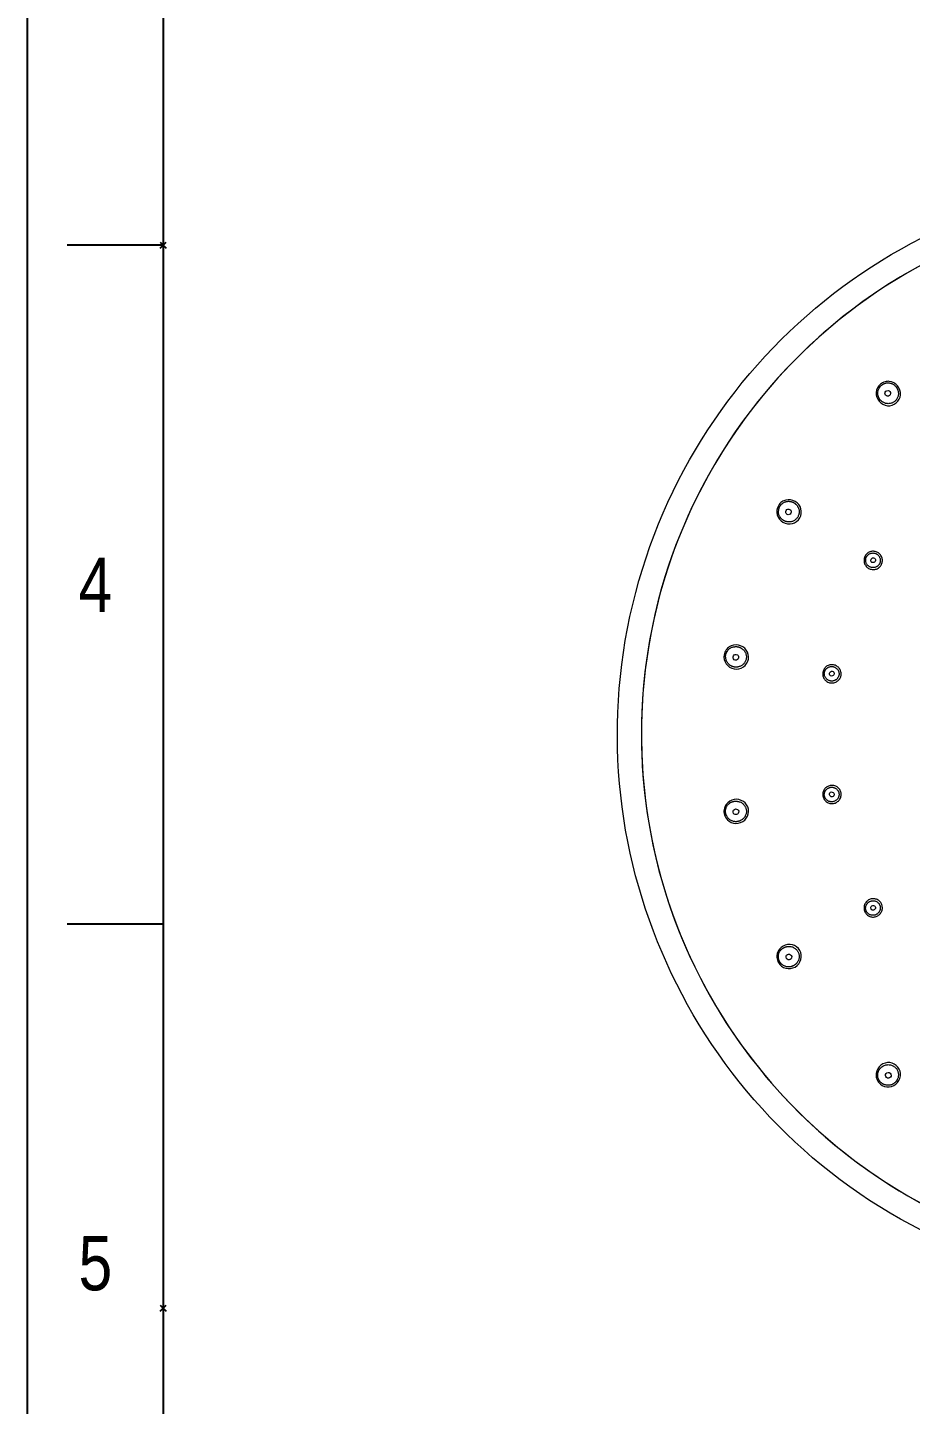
# Model space of a CAD drawing. Header units: inches. Extents: x 1105 to 1525, y -292 to 302.
# Drawn here: x 1104.7 to 1196.7, y -44.8 to 98.6 of the extents above; entities that cross this region are included whole.
import ezdxf

# ---------------------------------------------------------------- set-up
doc = ezdxf.new("R2010")
doc.units = ezdxf.units.IN
doc.header["$LTSCALE"] = 2.42
doc.header["$MEASUREMENT"] = 0
doc.header["$PDMODE"] = 3
doc.header["$PDSIZE"] = 0.3125
doc.layers.get('0').update_dxf_attribs({"linetype": 'CONTINUOUS'})
doc.layers.add('FORM', color=7, linetype='CONTINUOUS')
doc.styles.get("Standard").update_dxf_attribs({"font": 'arial.ttf', "width": 0.8})

msp = doc.modelspace()

# ---------------------------------------------------------------- linework, layer by layer
at = {"linetype": 'Continuous', "lineweight": 18, "extrusion": (0, 0, -1)}
msp.add_arc((-1224.21, 24.99), 58, 294.4117, 245.5992, dxfattribs=at)
at = {"linetype": 'Continuous', "lineweight": 13}
for start, end in [(271.8113, 180), (180, 268.1944)]:
    msp.add_arc((1224.21, 24.99), 55.5, start, end, dxfattribs=at)
at = {"linetype": 'Continuous', "lineweight": 18}
msp.add_arc((1224.21, 24.99), 55.5, 271.8097, 268.1903, dxfattribs=at)
for centre, major_axis, ratio in [((1194.38, 60.48), (0.23, 0.193), 0.972215), ((1184.04, 48.14), (0.15, 0.26), 0.972215), ((1192.86, 43.1), (0.125, 0.217), 0.983076), ((1178.55, 33), (0.052, 0.295), 0.972215), ((1188.56, 31.29), (0.043, 0.246), 0.983076), ((1188.55, 18.72), (-0.043, 0.246), 0.983076), ((1178.56, 16.9), (-0.052, 0.295), 0.972215), ((1192.85, 6.9), (-0.125, 0.217), 0.983076), ((1184.08, 1.78), (-0.15, 0.26), 0.972215), ((1194.44, -10.55), (-0.23, 0.193), 0.972215)]:
    msp.add_ellipse(centre, major_axis=major_axis, ratio=ratio, dxfattribs=at)
at = {"linetype": 'Continuous', "lineweight": 13}
for points, knots in [([(1194.1, 61.7), (1194.25, 61.74), (1194.4, 61.75), (1194.86, 61.71), (1195.2, 61.53), (1195.61, 61.03), (1195.73, 60.66), (1195.68, 60.02), (1195.5, 59.69), (1195.02, 59.28), (1194.66, 59.17), (1194.02, 59.23), (1193.68, 59.41), (1193.26, 59.91), (1193.14, 60.28), (1193.2, 60.91), (1193.37, 61.25), (1193.75, 61.56), (1193.92, 61.65), (1194.1, 61.7)], [0, 0, 0, 0, 0.054833, 0.054833, 0.179833, 0.179833, 0.304833, 0.304833, 0.429833, 0.429833, 0.554833, 0.554833, 0.679833, 0.679833, 0.804833, 0.804833, 0.929833, 0.929833, 1, 1, 1, 1]), ([(1183.36, 49.19), (1183.49, 49.27), (1183.62, 49.34), (1184.07, 49.45), (1184.45, 49.4), (1185.01, 49.08), (1185.25, 48.77), (1185.41, 48.15), (1185.37, 47.78), (1185.05, 47.23), (1184.75, 47), (1184.13, 46.84), (1183.75, 46.89), (1183.18, 47.22), (1182.95, 47.52), (1182.78, 48.14), (1182.83, 48.52), (1183.07, 48.94), (1183.21, 49.08), (1183.36, 49.19)], [0, 0, 0, 0, 0.054833, 0.054833, 0.179833, 0.179833, 0.304833, 0.304833, 0.429833, 0.429833, 0.554833, 0.554833, 0.679833, 0.679833, 0.804833, 0.804833, 0.929833, 0.929833, 1, 1, 1, 1]), ([(1193.5, 42.37), (1193.49, 42.36), (1193.47, 42.34), (1193.35, 42.25), (1193.23, 42.19), (1193.01, 42.13), (1192.88, 42.12), (1192.62, 42.16), (1192.49, 42.2), (1192.29, 42.32), (1192.19, 42.4), (1192.03, 42.61), (1191.97, 42.73), (1191.91, 42.95), (1191.9, 43.08), (1191.93, 43.34), (1191.97, 43.47), (1192.09, 43.66), (1192.17, 43.76), (1192.38, 43.92), (1192.5, 43.98), (1192.72, 44.04), (1192.85, 44.05), (1193.11, 44.01), (1193.24, 43.97), (1193.44, 43.85), (1193.54, 43.76), (1193.7, 43.56), (1193.76, 43.44), (1193.82, 43.21), (1193.83, 43.08), (1193.8, 42.83), (1193.76, 42.7), (1193.65, 42.52), (1193.58, 42.44), (1193.5, 42.37)], [0, 0, 0, 0, 0.010867, 0.010867, 0.073367, 0.073367, 0.135867, 0.135867, 0.198367, 0.198367, 0.260867, 0.260867, 0.323367, 0.323367, 0.385867, 0.385867, 0.448367, 0.448367, 0.510867, 0.510867, 0.573367, 0.573367, 0.635867, 0.635867, 0.698367, 0.698367, 0.760867, 0.760867, 0.823367, 0.823367, 0.885867, 0.885867, 0.948367, 0.948367, 1, 1, 1, 1]), ([(1177.55, 33.76), (1177.64, 33.88), (1177.74, 33.99), (1178.12, 34.25), (1178.5, 34.33), (1179.13, 34.22), (1179.46, 34.01), (1179.83, 33.49), (1179.91, 33.12), (1179.8, 32.5), (1179.6, 32.18), (1179.07, 31.81), (1178.7, 31.73), (1178.05, 31.85), (1177.73, 32.05), (1177.36, 32.57), (1177.28, 32.95), (1177.36, 33.43), (1177.44, 33.6), (1177.55, 33.76)], [0, 0, 0, 0, 0.054833, 0.054833, 0.179833, 0.179833, 0.304833, 0.304833, 0.429833, 0.429833, 0.554833, 0.554833, 0.679833, 0.679833, 0.804833, 0.804833, 0.929833, 0.929833, 1, 1, 1, 1]), ([(1189.41, 30.82), (1189.4, 30.8), (1189.39, 30.78), (1189.31, 30.65), (1189.22, 30.56), (1189.03, 30.43), (1188.9, 30.37), (1188.65, 30.32), (1188.52, 30.31), (1188.29, 30.35), (1188.16, 30.4), (1187.94, 30.54), (1187.85, 30.63), (1187.71, 30.82), (1187.66, 30.94), (1187.6, 31.2), (1187.6, 31.33), (1187.64, 31.55), (1187.69, 31.67), (1187.82, 31.89), (1187.92, 31.99), (1188.1, 32.12), (1188.23, 32.17), (1188.48, 32.23), (1188.61, 32.23), (1188.85, 32.19), (1188.97, 32.14), (1189.19, 32), (1189.29, 31.91), (1189.42, 31.72), (1189.47, 31.6), (1189.53, 31.35), (1189.53, 31.22), (1189.5, 31.01), (1189.46, 30.91), (1189.41, 30.82)], [0, 0, 0, 0, 0.010867, 0.010867, 0.073367, 0.073367, 0.135867, 0.135867, 0.198367, 0.198367, 0.260867, 0.260867, 0.323367, 0.323367, 0.385867, 0.385867, 0.448367, 0.448367, 0.510867, 0.510867, 0.573367, 0.573367, 0.635867, 0.635867, 0.698367, 0.698367, 0.760867, 0.760867, 0.823367, 0.823367, 0.885867, 0.885867, 0.948367, 0.948367, 1, 1, 1, 1]), ([(1189.51, 18.57), (1189.51, 18.55), (1189.51, 18.52), (1189.47, 18.37), (1189.42, 18.25), (1189.29, 18.07), (1189.19, 17.97), (1188.97, 17.83), (1188.85, 17.79), (1188.62, 17.74), (1188.48, 17.75), (1188.23, 17.8), (1188.11, 17.86), (1187.92, 17.99), (1187.83, 18.08), (1187.69, 18.3), (1187.64, 18.42), (1187.6, 18.65), (1187.6, 18.78), (1187.66, 19.03), (1187.71, 19.15), (1187.84, 19.34), (1187.94, 19.43), (1188.16, 19.57), (1188.28, 19.62), (1188.51, 19.66), (1188.65, 19.66), (1188.9, 19.6), (1189.02, 19.55), (1189.22, 19.42), (1189.31, 19.32), (1189.45, 19.11), (1189.49, 18.98), (1189.53, 18.78), (1189.53, 18.67), (1189.51, 18.57)], [0, 0, 0, 0, 0.010867, 0.010867, 0.073367, 0.073367, 0.135867, 0.135867, 0.198367, 0.198367, 0.260867, 0.260867, 0.323367, 0.323367, 0.385867, 0.385867, 0.448367, 0.448367, 0.510867, 0.510867, 0.573367, 0.573367, 0.635867, 0.635867, 0.698367, 0.698367, 0.760867, 0.760867, 0.823367, 0.823367, 0.885867, 0.885867, 0.948367, 0.948367, 1, 1, 1, 1]), ([(1177.36, 17.27), (1177.4, 17.41), (1177.47, 17.55), (1177.73, 17.93), (1178.06, 18.13), (1178.7, 18.24), (1179.07, 18.16), (1179.6, 17.8), (1179.8, 17.48), (1179.91, 16.86), (1179.83, 16.49), (1179.46, 15.96), (1179.13, 15.76), (1178.49, 15.65), (1178.12, 15.73), (1177.59, 16.09), (1177.39, 16.42), (1177.3, 16.9), (1177.31, 17.09), (1177.36, 17.27)], [0, 0, 0, 0, 0.054833, 0.054833, 0.179833, 0.179833, 0.304833, 0.304833, 0.429833, 0.429833, 0.554833, 0.554833, 0.679833, 0.679833, 0.804833, 0.804833, 0.929833, 0.929833, 1, 1, 1, 1]), ([(1193.8, 7.09), (1193.81, 7.07), (1193.81, 7.04), (1193.83, 6.89), (1193.82, 6.76), (1193.76, 6.54), (1193.7, 6.42), (1193.54, 6.21), (1193.44, 6.13), (1193.24, 6.01), (1193.11, 5.97), (1192.86, 5.93), (1192.72, 5.94), (1192.5, 6), (1192.38, 6.06), (1192.18, 6.21), (1192.09, 6.31), (1191.97, 6.51), (1191.93, 6.63), (1191.9, 6.89), (1191.91, 7.02), (1191.97, 7.24), (1192.03, 7.36), (1192.19, 7.57), (1192.29, 7.66), (1192.49, 7.78), (1192.61, 7.82), (1192.87, 7.85), (1193.01, 7.84), (1193.23, 7.79), (1193.35, 7.73), (1193.55, 7.57), (1193.64, 7.47), (1193.75, 7.29), (1193.78, 7.19), (1193.8, 7.09)], [0, 0, 0, 0, 0.010867, 0.010867, 0.073367, 0.073367, 0.135867, 0.135867, 0.198367, 0.198367, 0.260867, 0.260867, 0.323367, 0.323367, 0.385867, 0.385867, 0.448367, 0.448367, 0.510867, 0.510867, 0.573367, 0.573367, 0.635867, 0.635867, 0.698367, 0.698367, 0.760867, 0.760867, 0.823367, 0.823367, 0.885867, 0.885867, 0.948367, 0.948367, 1, 1, 1, 1]), ([(1182.83, 1.72), (1182.82, 1.86), (1182.83, 2.01), (1182.95, 2.46), (1183.19, 2.76), (1183.75, 3.08), (1184.13, 3.14), (1184.75, 2.97), (1185.05, 2.74), (1185.37, 2.2), (1185.41, 1.82), (1185.24, 1.2), (1185.01, 0.9), (1184.44, 0.57), (1184.06, 0.52), (1183.45, 0.69), (1183.14, 0.92), (1182.9, 1.34), (1182.84, 1.53), (1182.83, 1.72)], [0, 0, 0, 0, 0.054833, 0.054833, 0.179833, 0.179833, 0.304833, 0.304833, 0.429833, 0.429833, 0.554833, 0.554833, 0.679833, 0.679833, 0.804833, 0.804833, 0.929833, 0.929833, 1, 1, 1, 1]), ([(1193.28, -11.03), (1193.22, -10.9), (1193.18, -10.76), (1193.14, -10.29), (1193.26, -9.93), (1193.68, -9.43), (1194.02, -9.25), (1194.66, -9.19), (1195.02, -9.31), (1195.5, -9.71), (1195.68, -10.05), (1195.73, -10.69), (1195.61, -11.06), (1195.19, -11.55), (1194.85, -11.73), (1194.22, -11.79), (1193.85, -11.68), (1193.48, -11.36), (1193.36, -11.21), (1193.28, -11.03)], [0, 0, 0, 0, 0.054833, 0.054833, 0.179833, 0.179833, 0.304833, 0.304833, 0.429833, 0.429833, 0.554833, 0.554833, 0.679833, 0.679833, 0.804833, 0.804833, 0.929833, 0.929833, 1, 1, 1, 1])]:
    msp.add_open_spline(points, degree=3, knots=knots, dxfattribs=at)
at = {"linetype": 'Continuous', "lineweight": 18}
for points, knots in [([(1194.13, 61.54), (1194.1, 61.53), (1194.04, 61.52), (1193.97, 61.48), (1193.89, 61.45), (1193.82, 61.4), (1193.75, 61.35), (1193.69, 61.3), (1193.63, 61.23), (1193.58, 61.17), (1193.53, 61.09), (1193.47, 61), (1193.42, 60.88), (1193.37, 60.74), (1193.35, 60.61), (1193.34, 60.47), (1193.35, 60.33), (1193.38, 60.22), (1193.41, 60.14), (1193.43, 60.08), (1193.46, 60.02), (1193.48, 59.97), (1193.51, 59.92), (1193.55, 59.87), (1193.58, 59.83), (1193.62, 59.78), (1193.66, 59.74), (1193.7, 59.7), (1193.75, 59.66), (1193.8, 59.62), (1193.85, 59.59), (1193.93, 59.54), (1194.03, 59.49), (1194.16, 59.44), (1194.3, 59.42), (1194.44, 59.41), (1194.58, 59.42), (1194.72, 59.45), (1194.86, 59.5), (1194.98, 59.56), (1195.1, 59.64), (1195.2, 59.73), (1195.29, 59.85), (1195.37, 59.98), (1195.44, 60.13), (1195.48, 60.29), (1195.5, 60.46), (1195.48, 60.63), (1195.45, 60.77), (1195.41, 60.88), (1195.38, 60.96), (1195.34, 61.03), (1195.29, 61.1), (1195.25, 61.17), (1195.19, 61.23), (1195.13, 61.29), (1195.07, 61.35), (1195, 61.4), (1194.91, 61.45), (1194.8, 61.51), (1194.67, 61.55), (1194.54, 61.58), (1194.4, 61.59), (1194.26, 61.57), (1194.17, 61.55), (1194.13, 61.54)], [0, 0, 0, 0, 0.012643, 0.025015, 0.037203, 0.049295, 0.061385, 0.073564, 0.085922, 0.098545, 0.111515, 0.124906, 0.146872, 0.167908, 0.188379, 0.208679, 0.229213, 0.250373, 0.259612, 0.268709, 0.277687, 0.286569, 0.29538, 0.304147, 0.312893, 0.321647, 0.330432, 0.339276, 0.348203, 0.357237, 0.366403, 0.375722, 0.397463, 0.418362, 0.438776, 0.459088, 0.479687, 0.500944, 0.522196, 0.542662, 0.562752, 0.582899, 0.603531, 0.62505, 0.650607, 0.675301, 0.699794, 0.724762, 0.750845, 0.764026, 0.776904, 0.78954, 0.802003, 0.814362, 0.826688, 0.839052, 0.851528, 0.864183, 0.877084, 0.89839, 0.918878, 0.938903, 0.958845, 0.979088, 1, 1, 1, 1]), ([(1183.44, 49.05), (1183.42, 49.03), (1183.37, 49), (1183.31, 48.94), (1183.25, 48.88), (1183.2, 48.81), (1183.15, 48.74), (1183.11, 48.67), (1183.08, 48.59), (1183.05, 48.51), (1183.03, 48.42), (1183.01, 48.31), (1183, 48.19), (1183, 48.04), (1183.02, 47.9), (1183.07, 47.77), (1183.13, 47.65), (1183.19, 47.55), (1183.25, 47.48), (1183.29, 47.44), (1183.33, 47.39), (1183.37, 47.35), (1183.42, 47.32), (1183.47, 47.28), (1183.51, 47.25), (1183.57, 47.22), (1183.62, 47.2), (1183.67, 47.17), (1183.73, 47.15), (1183.79, 47.13), (1183.85, 47.12), (1183.93, 47.1), (1184.05, 47.09), (1184.19, 47.09), (1184.33, 47.11), (1184.46, 47.15), (1184.59, 47.21), (1184.71, 47.29), (1184.82, 47.38), (1184.92, 47.48), (1185, 47.59), (1185.06, 47.72), (1185.11, 47.85), (1185.14, 48), (1185.15, 48.17), (1185.14, 48.34), (1185.1, 48.5), (1185.03, 48.65), (1184.95, 48.77), (1184.87, 48.87), (1184.81, 48.93), (1184.75, 48.99), (1184.69, 49.04), (1184.62, 49.08), (1184.55, 49.12), (1184.47, 49.16), (1184.39, 49.19), (1184.31, 49.21), (1184.21, 49.23), (1184.09, 49.25), (1183.95, 49.24), (1183.81, 49.22), (1183.68, 49.18), (1183.56, 49.13), (1183.48, 49.08), (1183.44, 49.05)], [0, 0, 0, 0, 0.012643, 0.025015, 0.037203, 0.049295, 0.061385, 0.073564, 0.085922, 0.098545, 0.111515, 0.124906, 0.146872, 0.167908, 0.188379, 0.208679, 0.229213, 0.250373, 0.259612, 0.268709, 0.277687, 0.286569, 0.29538, 0.304147, 0.312893, 0.321647, 0.330432, 0.339276, 0.348203, 0.357237, 0.366403, 0.375722, 0.397463, 0.418362, 0.438776, 0.459088, 0.479687, 0.500944, 0.522196, 0.542662, 0.562752, 0.582899, 0.603531, 0.62505, 0.650607, 0.675301, 0.699794, 0.724762, 0.750845, 0.764026, 0.776904, 0.78954, 0.802003, 0.814362, 0.826688, 0.839052, 0.851528, 0.864183, 0.877084, 0.89839, 0.918878, 0.938903, 0.958845, 0.979088, 1, 1, 1, 1]), ([(1193.36, 42.53), (1193.38, 42.55), (1193.41, 42.58), (1193.46, 42.64), (1193.5, 42.7), (1193.54, 42.76), (1193.57, 42.83), (1193.59, 42.9), (1193.6, 42.98), (1193.61, 43.07), (1193.6, 43.17), (1193.58, 43.29), (1193.54, 43.4), (1193.48, 43.51), (1193.42, 43.6), (1193.35, 43.67), (1193.28, 43.72), (1193.21, 43.77), (1193.13, 43.8), (1193.05, 43.83), (1192.97, 43.85), (1192.88, 43.86), (1192.78, 43.86), (1192.68, 43.85), (1192.58, 43.82), (1192.49, 43.78), (1192.41, 43.73), (1192.34, 43.68), (1192.28, 43.62), (1192.24, 43.57), (1192.2, 43.52), (1192.16, 43.47), (1192.14, 43.41), (1192.11, 43.35), (1192.1, 43.28), (1192.09, 43.21), (1192.08, 43.13), (1192.08, 43.02), (1192.1, 42.9), (1192.14, 42.79), (1192.2, 42.69), (1192.27, 42.59), (1192.36, 42.51), (1192.46, 42.44), (1192.56, 42.39), (1192.68, 42.35), (1192.79, 42.34), (1192.9, 42.34), (1193, 42.35), (1193.1, 42.38), (1193.19, 42.41), (1193.28, 42.47), (1193.33, 42.51), (1193.36, 42.53)], [0, 0, 0, 0, 0.015915, 0.031355, 0.046487, 0.06149, 0.076547, 0.091839, 0.107539, 0.123807, 0.149294, 0.173961, 0.198422, 0.223308, 0.249217, 0.26762, 0.285506, 0.303095, 0.320618, 0.338308, 0.356391, 0.375081, 0.396658, 0.417432, 0.43775, 0.45798, 0.478495, 0.499652, 0.513696, 0.527386, 0.540838, 0.554176, 0.567526, 0.581012, 0.594758, 0.608879, 0.623481, 0.649241, 0.674041, 0.698501, 0.723266, 0.748957, 0.774494, 0.799204, 0.823704, 0.848628, 0.874579, 0.896255, 0.917143, 0.937591, 0.957969, 0.978653, 1, 1, 1, 1]), ([(1177.67, 33.65), (1177.65, 33.63), (1177.62, 33.58), (1177.58, 33.51), (1177.55, 33.43), (1177.52, 33.35), (1177.5, 33.27), (1177.49, 33.18), (1177.49, 33.1), (1177.49, 33.01), (1177.5, 32.92), (1177.52, 32.82), (1177.55, 32.69), (1177.6, 32.56), (1177.67, 32.44), (1177.76, 32.33), (1177.86, 32.23), (1177.95, 32.16), (1178.02, 32.12), (1178.08, 32.09), (1178.13, 32.06), (1178.19, 32.04), (1178.24, 32.02), (1178.3, 32), (1178.35, 31.99), (1178.41, 31.98), (1178.47, 31.97), (1178.53, 31.97), (1178.59, 31.97), (1178.65, 31.97), (1178.71, 31.98), (1178.8, 31.99), (1178.91, 32.02), (1179.04, 32.07), (1179.17, 32.14), (1179.28, 32.22), (1179.38, 32.32), (1179.47, 32.43), (1179.54, 32.56), (1179.6, 32.69), (1179.63, 32.82), (1179.65, 32.96), (1179.65, 33.1), (1179.63, 33.25), (1179.58, 33.41), (1179.51, 33.57), (1179.41, 33.7), (1179.29, 33.83), (1179.18, 33.91), (1179.08, 33.97), (1179, 34.01), (1178.92, 34.04), (1178.84, 34.07), (1178.76, 34.09), (1178.68, 34.1), (1178.6, 34.11), (1178.52, 34.11), (1178.43, 34.1), (1178.33, 34.09), (1178.21, 34.06), (1178.08, 34.01), (1177.96, 33.95), (1177.85, 33.86), (1177.75, 33.77), (1177.7, 33.69), (1177.67, 33.65)], [0, 0, 0, 0, 0.012643, 0.025015, 0.037203, 0.049295, 0.061385, 0.073564, 0.085922, 0.098545, 0.111515, 0.124906, 0.146872, 0.167908, 0.188379, 0.208679, 0.229213, 0.250373, 0.259612, 0.268709, 0.277687, 0.286569, 0.29538, 0.304147, 0.312893, 0.321647, 0.330432, 0.339276, 0.348203, 0.357237, 0.366403, 0.375722, 0.397463, 0.418362, 0.438776, 0.459088, 0.479687, 0.500944, 0.522196, 0.542662, 0.562752, 0.582899, 0.603531, 0.62505, 0.650607, 0.675301, 0.699794, 0.724762, 0.750845, 0.764026, 0.776904, 0.78954, 0.802003, 0.814362, 0.826688, 0.839052, 0.851528, 0.864183, 0.877084, 0.89839, 0.918878, 0.938903, 0.958845, 0.979088, 1, 1, 1, 1]), ([(1189.22, 30.92), (1189.23, 30.94), (1189.25, 30.99), (1189.28, 31.06), (1189.3, 31.13), (1189.31, 31.2), (1189.31, 31.27), (1189.31, 31.35), (1189.29, 31.42), (1189.27, 31.51), (1189.23, 31.61), (1189.17, 31.71), (1189.09, 31.8), (1189, 31.88), (1188.91, 31.94), (1188.82, 31.98), (1188.74, 32.01), (1188.66, 32.03), (1188.57, 32.04), (1188.49, 32.04), (1188.4, 32.03), (1188.31, 32), (1188.22, 31.97), (1188.13, 31.92), (1188.05, 31.87), (1187.98, 31.8), (1187.91, 31.73), (1187.87, 31.65), (1187.83, 31.58), (1187.81, 31.52), (1187.79, 31.46), (1187.78, 31.39), (1187.77, 31.33), (1187.77, 31.26), (1187.78, 31.2), (1187.79, 31.13), (1187.81, 31.04), (1187.85, 30.95), (1187.91, 30.84), (1187.99, 30.75), (1188.08, 30.67), (1188.18, 30.61), (1188.29, 30.56), (1188.4, 30.53), (1188.52, 30.52), (1188.64, 30.52), (1188.75, 30.55), (1188.86, 30.59), (1188.95, 30.63), (1189.03, 30.69), (1189.1, 30.75), (1189.16, 30.83), (1189.2, 30.89), (1189.22, 30.92)], [0, 0, 0, 0, 0.015915, 0.031355, 0.046487, 0.06149, 0.076547, 0.091839, 0.107539, 0.123807, 0.149294, 0.173961, 0.198422, 0.223308, 0.249217, 0.26762, 0.285506, 0.303095, 0.320618, 0.338308, 0.356391, 0.375081, 0.396658, 0.417432, 0.43775, 0.45798, 0.478495, 0.499652, 0.513696, 0.527386, 0.540838, 0.554176, 0.567526, 0.581012, 0.594758, 0.608879, 0.623481, 0.649241, 0.674041, 0.698501, 0.723266, 0.748957, 0.774494, 0.799204, 0.823704, 0.848628, 0.874579, 0.896255, 0.917143, 0.937591, 0.957969, 0.978653, 1, 1, 1, 1]), ([(1189.3, 18.59), (1189.3, 18.62), (1189.31, 18.67), (1189.31, 18.74), (1189.3, 18.82), (1189.29, 18.89), (1189.27, 18.96), (1189.24, 19.03), (1189.2, 19.09), (1189.15, 19.17), (1189.07, 19.25), (1188.98, 19.32), (1188.88, 19.38), (1188.77, 19.43), (1188.66, 19.45), (1188.56, 19.46), (1188.47, 19.46), (1188.39, 19.45), (1188.31, 19.42), (1188.23, 19.39), (1188.15, 19.35), (1188.08, 19.3), (1188, 19.24), (1187.93, 19.17), (1187.88, 19.09), (1187.83, 19), (1187.8, 18.91), (1187.78, 18.82), (1187.77, 18.74), (1187.77, 18.67), (1187.77, 18.61), (1187.78, 18.54), (1187.8, 18.48), (1187.82, 18.42), (1187.85, 18.36), (1187.89, 18.3), (1187.94, 18.23), (1188.01, 18.15), (1188.1, 18.07), (1188.2, 18.01), (1188.31, 17.97), (1188.43, 17.95), (1188.55, 17.94), (1188.67, 17.95), (1188.78, 17.98), (1188.89, 18.03), (1188.99, 18.09), (1189.07, 18.16), (1189.14, 18.23), (1189.2, 18.31), (1189.25, 18.4), (1189.28, 18.49), (1189.29, 18.56), (1189.3, 18.59)], [0, 0, 0, 0, 0.015915, 0.031355, 0.046487, 0.06149, 0.076547, 0.091839, 0.107539, 0.123807, 0.149294, 0.173961, 0.198422, 0.223308, 0.249217, 0.26762, 0.285506, 0.303095, 0.320618, 0.338308, 0.356391, 0.375081, 0.396658, 0.417432, 0.43775, 0.45798, 0.478495, 0.499652, 0.513696, 0.527386, 0.540838, 0.554176, 0.567526, 0.581012, 0.594758, 0.608879, 0.623481, 0.649241, 0.674041, 0.698501, 0.723266, 0.748957, 0.774494, 0.799204, 0.823704, 0.848628, 0.874579, 0.896255, 0.917143, 0.937591, 0.957969, 0.978653, 1, 1, 1, 1]), ([(1177.51, 17.21), (1177.5, 17.18), (1177.49, 17.13), (1177.48, 17.04), (1177.48, 16.96), (1177.48, 16.88), (1177.49, 16.79), (1177.51, 16.71), (1177.53, 16.63), (1177.56, 16.55), (1177.6, 16.47), (1177.65, 16.37), (1177.73, 16.27), (1177.82, 16.16), (1177.93, 16.07), (1178.05, 16), (1178.17, 15.94), (1178.28, 15.91), (1178.37, 15.89), (1178.43, 15.88), (1178.49, 15.87), (1178.55, 15.87), (1178.61, 15.87), (1178.67, 15.88), (1178.73, 15.88), (1178.78, 15.89), (1178.84, 15.91), (1178.9, 15.93), (1178.95, 15.95), (1179.01, 15.97), (1179.06, 16), (1179.14, 16.04), (1179.24, 16.1), (1179.35, 16.2), (1179.44, 16.3), (1179.51, 16.42), (1179.57, 16.54), (1179.62, 16.68), (1179.65, 16.82), (1179.66, 16.96), (1179.64, 17.1), (1179.61, 17.24), (1179.56, 17.37), (1179.49, 17.51), (1179.39, 17.64), (1179.27, 17.76), (1179.13, 17.86), (1178.98, 17.93), (1178.84, 17.97), (1178.73, 17.99), (1178.64, 18), (1178.56, 18.01), (1178.47, 18.01), (1178.39, 18), (1178.31, 17.98), (1178.23, 17.96), (1178.15, 17.93), (1178.07, 17.9), (1177.98, 17.85), (1177.88, 17.78), (1177.78, 17.69), (1177.69, 17.59), (1177.61, 17.47), (1177.55, 17.35), (1177.52, 17.26), (1177.51, 17.21)], [0, 0, 0, 0, 0.012643, 0.025015, 0.037203, 0.049295, 0.061385, 0.073564, 0.085922, 0.098545, 0.111515, 0.124906, 0.146872, 0.167908, 0.188379, 0.208679, 0.229213, 0.250373, 0.259612, 0.268709, 0.277687, 0.286569, 0.29538, 0.304147, 0.312893, 0.321647, 0.330432, 0.339276, 0.348203, 0.357237, 0.366403, 0.375722, 0.397463, 0.418362, 0.438776, 0.459088, 0.479687, 0.500944, 0.522196, 0.542662, 0.562752, 0.582899, 0.603531, 0.62505, 0.650607, 0.675301, 0.699794, 0.724762, 0.750845, 0.764026, 0.776904, 0.78954, 0.802003, 0.814362, 0.826688, 0.839052, 0.851528, 0.864183, 0.877084, 0.89839, 0.918878, 0.938903, 0.958845, 0.979088, 1, 1, 1, 1]), ([(1193.59, 7.04), (1193.59, 7.07), (1193.58, 7.11), (1193.55, 7.19), (1193.52, 7.25), (1193.48, 7.31), (1193.44, 7.37), (1193.38, 7.43), (1193.33, 7.47), (1193.25, 7.53), (1193.16, 7.58), (1193.04, 7.62), (1192.93, 7.64), (1192.81, 7.64), (1192.7, 7.62), (1192.6, 7.6), (1192.52, 7.57), (1192.45, 7.53), (1192.38, 7.48), (1192.31, 7.43), (1192.26, 7.36), (1192.2, 7.29), (1192.15, 7.2), (1192.11, 7.11), (1192.09, 7.02), (1192.07, 6.92), (1192.07, 6.82), (1192.09, 6.73), (1192.1, 6.65), (1192.13, 6.59), (1192.15, 6.53), (1192.18, 6.48), (1192.22, 6.42), (1192.26, 6.37), (1192.31, 6.33), (1192.36, 6.28), (1192.43, 6.23), (1192.53, 6.18), (1192.64, 6.14), (1192.76, 6.12), (1192.88, 6.12), (1193, 6.13), (1193.11, 6.17), (1193.22, 6.22), (1193.32, 6.28), (1193.4, 6.37), (1193.47, 6.46), (1193.53, 6.55), (1193.57, 6.65), (1193.59, 6.74), (1193.61, 6.84), (1193.61, 6.94), (1193.6, 7.01), (1193.59, 7.04)], [0, 0, 0, 0, 0.015915, 0.031355, 0.046487, 0.06149, 0.076547, 0.091839, 0.107539, 0.123807, 0.149294, 0.173961, 0.198422, 0.223308, 0.249217, 0.26762, 0.285506, 0.303095, 0.320618, 0.338308, 0.356391, 0.375081, 0.396658, 0.417432, 0.43775, 0.45798, 0.478495, 0.499652, 0.513696, 0.527386, 0.540838, 0.554176, 0.567526, 0.581012, 0.594758, 0.608879, 0.623481, 0.649241, 0.674041, 0.698501, 0.723266, 0.748957, 0.774494, 0.799204, 0.823704, 0.848628, 0.874579, 0.896255, 0.917143, 0.937591, 0.957969, 0.978653, 1, 1, 1, 1]), ([(1182.99, 1.71), (1182.99, 1.68), (1183, 1.62), (1183.02, 1.54), (1183.04, 1.46), (1183.07, 1.38), (1183.11, 1.31), (1183.15, 1.24), (1183.2, 1.17), (1183.26, 1.1), (1183.32, 1.04), (1183.41, 0.97), (1183.51, 0.9), (1183.64, 0.83), (1183.77, 0.78), (1183.91, 0.75), (1184.05, 0.74), (1184.16, 0.75), (1184.25, 0.76), (1184.31, 0.77), (1184.36, 0.79), (1184.42, 0.81), (1184.48, 0.83), (1184.53, 0.85), (1184.58, 0.88), (1184.63, 0.91), (1184.68, 0.94), (1184.73, 0.97), (1184.77, 1.01), (1184.82, 1.05), (1184.86, 1.1), (1184.92, 1.17), (1184.99, 1.26), (1185.06, 1.38), (1185.11, 1.51), (1185.14, 1.65), (1185.15, 1.79), (1185.15, 1.93), (1185.13, 2.07), (1185.09, 2.21), (1185.03, 2.34), (1184.95, 2.45), (1184.86, 2.56), (1184.74, 2.66), (1184.61, 2.75), (1184.45, 2.83), (1184.29, 2.87), (1184.12, 2.89), (1183.98, 2.88), (1183.86, 2.86), (1183.78, 2.84), (1183.7, 2.82), (1183.62, 2.78), (1183.55, 2.75), (1183.47, 2.71), (1183.41, 2.66), (1183.34, 2.61), (1183.28, 2.55), (1183.21, 2.47), (1183.14, 2.37), (1183.07, 2.25), (1183.02, 2.12), (1182.99, 1.99), (1182.98, 1.85), (1182.98, 1.76), (1182.99, 1.71)], [0, 0, 0, 0, 0.012643, 0.025015, 0.037203, 0.049295, 0.061385, 0.073564, 0.085922, 0.098545, 0.111515, 0.124906, 0.146872, 0.167908, 0.188379, 0.208679, 0.229213, 0.250373, 0.259612, 0.268709, 0.277687, 0.286569, 0.29538, 0.304147, 0.312893, 0.321647, 0.330432, 0.339276, 0.348203, 0.357237, 0.366403, 0.375722, 0.397463, 0.418362, 0.438776, 0.459088, 0.479687, 0.500944, 0.522196, 0.542662, 0.562752, 0.582899, 0.603531, 0.62505, 0.650607, 0.675301, 0.699794, 0.724762, 0.750845, 0.764026, 0.776904, 0.78954, 0.802003, 0.814362, 0.826688, 0.839052, 0.851528, 0.864183, 0.877084, 0.89839, 0.918878, 0.938903, 0.958845, 0.979088, 1, 1, 1, 1]), ([(1193.43, -10.98), (1193.45, -11.01), (1193.47, -11.06), (1193.52, -11.13), (1193.57, -11.2), (1193.63, -11.26), (1193.69, -11.32), (1193.75, -11.37), (1193.82, -11.42), (1193.9, -11.46), (1193.98, -11.5), (1194.08, -11.54), (1194.21, -11.57), (1194.35, -11.59), (1194.49, -11.59), (1194.63, -11.57), (1194.76, -11.53), (1194.87, -11.49), (1194.94, -11.45), (1195, -11.41), (1195.04, -11.38), (1195.09, -11.34), (1195.14, -11.31), (1195.18, -11.26), (1195.22, -11.22), (1195.26, -11.18), (1195.29, -11.13), (1195.32, -11.08), (1195.35, -11.03), (1195.38, -10.97), (1195.4, -10.92), (1195.44, -10.84), (1195.47, -10.72), (1195.49, -10.58), (1195.5, -10.45), (1195.48, -10.31), (1195.44, -10.17), (1195.39, -10.04), (1195.32, -9.91), (1195.24, -9.8), (1195.14, -9.7), (1195.03, -9.61), (1194.9, -9.55), (1194.76, -9.49), (1194.6, -9.45), (1194.43, -9.43), (1194.26, -9.45), (1194.1, -9.49), (1193.97, -9.55), (1193.86, -9.6), (1193.79, -9.65), (1193.72, -9.7), (1193.66, -9.76), (1193.6, -9.82), (1193.55, -9.88), (1193.51, -9.95), (1193.46, -10.02), (1193.43, -10.1), (1193.39, -10.19), (1193.35, -10.31), (1193.33, -10.45), (1193.33, -10.59), (1193.34, -10.72), (1193.38, -10.86), (1193.41, -10.94), (1193.43, -10.98)], [0, 0, 0, 0, 0.012643, 0.025015, 0.037203, 0.049295, 0.061385, 0.073564, 0.085922, 0.098545, 0.111515, 0.124906, 0.146872, 0.167908, 0.188379, 0.208679, 0.229213, 0.250373, 0.259612, 0.268709, 0.277687, 0.286569, 0.29538, 0.304147, 0.312893, 0.321647, 0.330432, 0.339276, 0.348203, 0.357237, 0.366403, 0.375722, 0.397463, 0.418362, 0.438776, 0.459088, 0.479687, 0.500944, 0.522196, 0.542662, 0.562752, 0.582899, 0.603531, 0.62505, 0.650607, 0.675301, 0.699794, 0.724762, 0.750845, 0.764026, 0.776904, 0.78954, 0.802003, 0.814362, 0.826688, 0.839052, 0.851528, 0.864183, 0.877084, 0.89839, 0.918878, 0.938903, 0.958845, 0.979088, 1, 1, 1, 1])]:
    msp.add_open_spline(points, degree=3, knots=knots, dxfattribs=at)
at = {"layer": 'FORM'}
for p, q in [((1118.89, 288.04), (1118.89, -277.62)), ((1118.89, 75.91), (1108.89, 75.91)), ((1118.89, 5.21), (1108.89, 5.21))]:
    msp.add_line(p, q, dxfattribs=at)
msp.add_lwpolyline([(1104.75, 302.18), (1524.75, 302.18), (1524.75, -291.76), (1104.75, -291.76)], close=True, dxfattribs=at)
for p in [(1118.89, 75.91), (1118.89, -34.79)]:
    msp.add_point(p, dxfattribs=at)

# ---------------------------------------------------------------- texts
at = {"layer": 'FORM', "char_height": 5.66, "attachment_point": 5}
for s, insert in [('4', (1111.82, 40.56)), ('5', (1111.82, -30.15))]:
    msp.add_mtext_dynamic_manual_height_columns(s, width=50, gutter_width=12.5, heights=[0], dxfattribs=dict(at, insert=insert))

doc.saveas('drawing.dxf')
